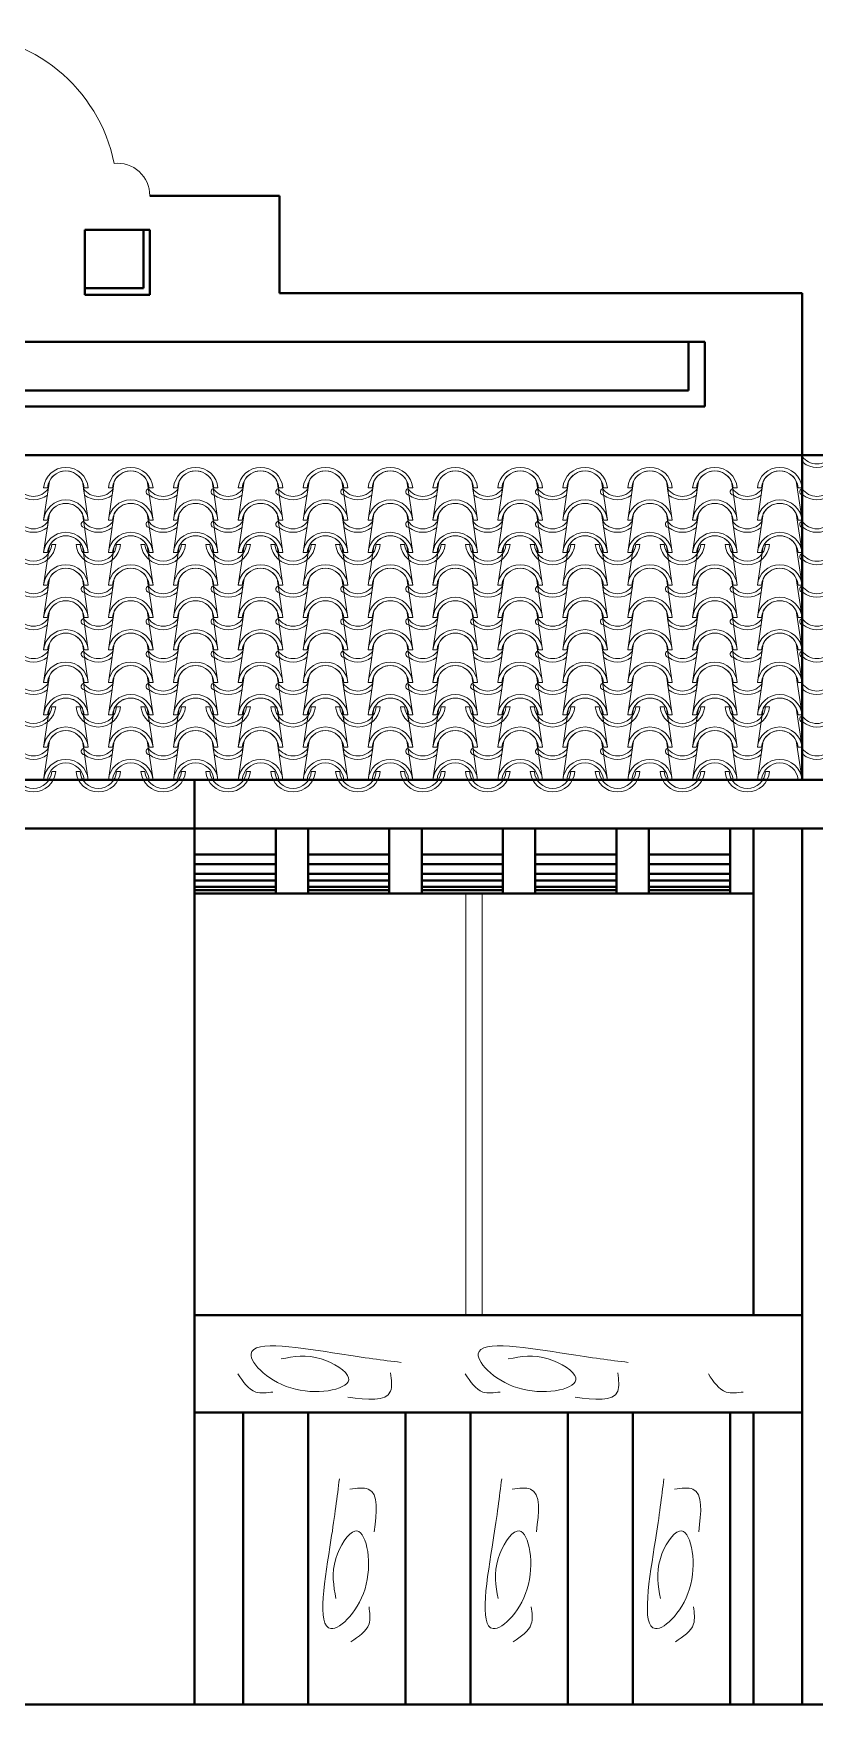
# Model space of a CAD drawing. Header units: inches. Extents: x -114 to 163, y -251 to 267.
# Drawn here: x 99.89 to 102.3, y 53.45 to 58.6 of the extents above; entities that cross this region are included whole.
import ezdxf

# ---------------------------------------------------------------- set-up
doc = ezdxf.new("R2010")
doc.units = ezdxf.units.IN
doc.header["$MEASUREMENT"] = 0
doc.layers.add('DOOR WINDOW 1 75', color=7, linetype='Continuous', lineweight=9, true_color=0x666666)
doc.layers.add('HATCH A 1 75', color=7, linetype='Continuous', lineweight=0, true_color=0xdedede)
doc.layers.add('WALL 1 75', color=250, linetype='Continuous', lineweight=40)

msp = doc.modelspace()

# ---------------------------------------------------------------- linework, layer by layer
at = {"color": 250, "linetype": 'Continuous', "lineweight": 0}
for centre, radius, start, end in [((99.6478, 58.1046), 0.5, 11.4783, 168.5217), ((100.1478, 58.1046), 0.1, 0, 95.7392)]:
    msp.add_arc(centre, radius, start, end, dxfattribs=at)
at = {"layer": 'DOOR WINDOW 1 75'}
for p, q in [((101.2218, 55.9546), (101.2218, 54.6546)), ((101.2718, 55.9546), (101.2718, 54.6546))]:
    msp.add_line(p, q, dxfattribs=at)
for points in [[(101.0218, 54.5092), (100.8321, 54.5353), (100.5596, 54.5353), (100.697, 54.4262), (100.8605, 54.4611), (100.7754, 54.5201), (100.6525, 54.5201)], [(101.7218, 54.5092), (101.5321, 54.5353), (101.2596, 54.5353), (101.3969, 54.4262), (101.5604, 54.4611), (101.4754, 54.5201), (101.3525, 54.5201)], [(100.5194, 54.4739), (100.574, 54.4179), (100.6272, 54.4179)], [(100.9897, 54.4767), (100.9897, 54.42), (100.8584, 54.4019)], [(101.2194, 54.4739), (101.274, 54.4179), (101.3272, 54.4179)], [(101.6897, 54.4767), (101.6897, 54.42), (101.5584, 54.4019)], [(101.969, 54.4739), (102.0236, 54.4179), (102.0767, 54.4179)], [(100.832, 54.1508), (100.8058, 53.9611), (100.8058, 53.6886), (100.9149, 53.826), (100.88, 53.9895), (100.821, 53.9044), (100.821, 53.7815)], [(101.332, 54.1508), (101.3058, 53.9611), (101.3058, 53.6886), (101.4149, 53.826), (101.38, 53.9895), (101.321, 53.9044), (101.321, 53.7815)], [(101.832, 54.1508), (101.8058, 53.9611), (101.8058, 53.6886), (101.9149, 53.826), (101.88, 53.9895), (101.821, 53.9044), (101.821, 53.7815)], [(100.8644, 54.1187), (100.9211, 54.1187), (100.9392, 53.9874)], [(101.3644, 54.1187), (101.4211, 54.1187), (101.4392, 53.9874)], [(101.8644, 54.1187), (101.9211, 54.1187), (101.9392, 53.9874)], [(100.8672, 53.6484), (100.9232, 53.703), (100.9232, 53.7562)], [(101.3672, 53.6484), (101.4232, 53.703), (101.4232, 53.7562)], [(101.8672, 53.6484), (101.9232, 53.703), (101.9232, 53.7562)]]:
    msp.add_spline(points, degree=3, dxfattribs=at)
at = {"layer": 'HATCH A 1 75'}
for points in [[(102.2578, 57.3014), (102.2607, 57.2821, 0.347987), (102.3464, 57.2821), (102.3493, 57.3014, -0.511446), (102.2578, 57.3014, 0.861187)], [(99.9203, 57.1046), (99.9383, 57.2248, -0.624551), (100.0398, 57.2248), (100.0578, 57.1046)], [(100.1203, 57.1046), (100.1383, 57.2248, -0.624551), (100.2398, 57.2248), (100.2578, 57.1046)], [(100.3203, 57.1046), (100.3383, 57.2248, -0.624551), (100.4398, 57.2248), (100.4578, 57.1046)], [(100.5203, 57.1046), (100.5383, 57.2248, -0.624551), (100.6398, 57.2248), (100.6578, 57.1046)], [(100.7203, 57.1046), (100.7383, 57.2248, -0.624551), (100.8398, 57.2248), (100.8578, 57.1046)], [(100.9203, 57.1046), (100.9383, 57.2248, -0.624551), (101.0398, 57.2248), (101.0578, 57.1046)], [(101.1203, 57.1046), (101.1383, 57.2248, -0.624551), (101.2398, 57.2248), (101.2578, 57.1046)], [(101.3203, 57.1046), (101.3383, 57.2248, -0.624551), (101.4398, 57.2248), (101.4578, 57.1046)], [(101.5203, 57.1046), (101.5383, 57.2248, -0.624551), (101.6398, 57.2248), (101.6578, 57.1046)], [(101.7203, 57.1046), (101.7383, 57.2248, -0.624551), (101.8398, 57.2248), (101.8578, 57.1046)], [(101.9203, 57.1046), (101.9383, 57.2248, -0.624551), (102.0398, 57.2248), (102.0578, 57.1046)], [(102.1203, 57.1046), (102.1383, 57.2248, -0.624551), (102.2398, 57.2248), (102.2578, 57.1046)], [(99.9348, 57.2014, -0.511446), (99.8433, 57.2014, 0.861187), (99.8462, 57.1821, 0.347987), (99.9319, 57.1821)], [(100.0433, 57.2014), (100.0462, 57.1821, 0.347987), (100.1319, 57.1821), (100.1348, 57.2014, -0.511446), (100.0433, 57.2014, 0.861187)], [(100.3348, 57.2014, -0.511446), (100.2433, 57.2014, 0.861187), (100.2462, 57.1821, 0.347987), (100.3319, 57.1821)], [(100.5348, 57.2014, -0.511446), (100.4433, 57.2014, 0.861187), (100.4462, 57.1821, 0.347987), (100.5319, 57.1821)], [(100.7348, 57.2014, -0.511446), (100.6433, 57.2014, 0.861187), (100.6462, 57.1821, 0.347987), (100.7319, 57.1821)], [(100.9348, 57.2014, -0.511446), (100.8433, 57.2014, 0.861187), (100.8462, 57.1821, 0.347987), (100.9319, 57.1821)], [(101.1348, 57.2014, -0.511446), (101.0433, 57.2014, 0.861187), (101.0462, 57.1821, 0.347987), (101.1319, 57.1821)], [(101.2433, 57.2014), (101.2462, 57.1821, 0.347987), (101.3319, 57.1821), (101.3348, 57.2014, -0.511446), (101.2433, 57.2014, 0.861187)], [(101.5348, 57.2014, -0.511446), (101.4433, 57.2014, 0.861187), (101.4462, 57.1821, 0.347987), (101.5319, 57.1821)], [(101.7348, 57.2014, -0.511446), (101.6433, 57.2014, 0.861187), (101.6462, 57.1821, 0.347987), (101.7319, 57.1821)], [(101.8433, 57.2014), (101.8462, 57.1821, 0.347987), (101.9319, 57.1821), (101.9348, 57.2014, -0.511446), (101.8433, 57.2014, 0.861187)], [(102.1348, 57.2014, -0.511446), (102.0433, 57.2014, 0.861187), (102.0462, 57.1821, 0.347987), (102.1319, 57.1821)], [(102.3493, 57.2014, -0.511446), (102.2578, 57.2014, 0.861187), (102.2607, 57.1821, 0.347987), (102.3464, 57.1821)], [(99.9203, 57.0046), (99.9383, 57.1248, -0.624551), (100.0398, 57.1248), (100.0578, 57.0046)], [(100.1203, 57.0046), (100.1383, 57.1248, -0.624551), (100.2398, 57.1248), (100.2578, 57.0046)], [(100.3203, 57.0046), (100.3383, 57.1248, -0.624551), (100.4398, 57.1248), (100.4578, 57.0046)], [(100.5203, 57.0046), (100.5383, 57.1248, -0.624551), (100.6398, 57.1248), (100.6578, 57.0046)], [(100.7203, 57.0046), (100.7383, 57.1248, -0.624551), (100.8398, 57.1248), (100.8578, 57.0046)], [(100.9203, 57.0046), (100.9383, 57.1248, -0.624551), (101.0398, 57.1248), (101.0578, 57.0046)], [(101.1203, 57.0046), (101.1383, 57.1248, -0.624551), (101.2398, 57.1248), (101.2578, 57.0046)], [(101.3203, 57.0046), (101.3383, 57.1248, -0.624551), (101.4398, 57.1248), (101.4578, 57.0046)], [(101.5203, 57.0046), (101.5383, 57.1248, -0.624551), (101.6398, 57.1248), (101.6578, 57.0046)], [(101.7203, 57.0046), (101.7383, 57.1248, -0.624551), (101.8398, 57.1248), (101.8578, 57.0046)], [(101.9203, 57.0046), (101.9383, 57.1248, -0.624551), (102.0398, 57.1248), (102.0578, 57.0046)], [(102.1203, 57.0046), (102.1383, 57.1248, -0.624551), (102.2398, 57.1248), (102.2578, 57.0046)], [(99.8433, 57.1014), (99.8462, 57.0821, 0.347987), (99.9319, 57.0821), (99.9348, 57.1014, -0.511446), (99.8433, 57.1014, 0.861187)], [(100.1348, 57.1014, -0.511446), (100.0433, 57.1014, 0.861187), (100.0462, 57.0821, 0.347987), (100.1319, 57.0821)], [(100.3348, 57.1014, -0.511446), (100.2433, 57.1014, 0.861187), (100.2462, 57.0821, 0.347987), (100.3319, 57.0821)], [(100.5348, 57.1014, -0.511446), (100.4433, 57.1014, 0.861187), (100.4462, 57.0821, 0.347987), (100.5319, 57.0821)], [(100.7348, 57.1014, -0.511446), (100.6433, 57.1014, 0.861187), (100.6462, 57.0821, 0.347987), (100.7319, 57.0821)], [(100.8433, 57.1014), (100.8462, 57.0821, 0.347987), (100.9319, 57.0821), (100.9348, 57.1014, -0.511446), (100.8433, 57.1014, 0.861187)], [(101.1348, 57.1014, -0.511446), (101.0433, 57.1014, 0.861187), (101.0462, 57.0821, 0.347987), (101.1319, 57.0821)], [(101.2433, 57.1014), (101.2462, 57.0821, 0.347987), (101.3319, 57.0821), (101.3348, 57.1014, -0.511446), (101.2433, 57.1014, 0.861187)], [(101.5348, 57.1014, -0.511446), (101.4433, 57.1014, 0.861187), (101.4462, 57.0821, 0.347987), (101.5319, 57.0821)], [(101.6433, 57.1014), (101.6462, 57.0821, 0.347987), (101.7319, 57.0821), (101.7348, 57.1014, -0.511446), (101.6433, 57.1014, 0.861187)], [(101.9348, 57.1014, -0.511446), (101.8433, 57.1014, 0.861187), (101.8462, 57.0821, 0.347987), (101.9319, 57.0821)], [(102.0433, 57.1014), (102.0462, 57.0821, 0.347987), (102.1319, 57.0821), (102.1348, 57.1014, -0.511446), (102.0433, 57.1014, 0.861187)], [(102.3493, 57.1014, -0.511446), (102.2578, 57.1014, 0.861187), (102.2607, 57.0821, 0.347987), (102.3464, 57.0821)], [(99.9203, 56.9046), (99.9383, 57.0248, -0.624551), (100.0398, 57.0248), (100.0578, 56.9046)], [(100.1203, 56.9046), (100.1383, 57.0248, -0.624551), (100.2398, 57.0248), (100.2578, 56.9046)], [(100.3203, 56.9046), (100.3383, 57.0248, -0.624551), (100.4398, 57.0248), (100.4578, 56.9046)], [(100.5203, 56.9046), (100.5383, 57.0248, -0.624551), (100.6398, 57.0248), (100.6578, 56.9046)], [(100.7203, 56.9046), (100.7383, 57.0248, -0.624551), (100.8398, 57.0248), (100.8578, 56.9046)], [(100.9203, 56.9046), (100.9383, 57.0248, -0.624551), (101.0398, 57.0248), (101.0578, 56.9046)], [(101.1203, 56.9046), (101.1383, 57.0248, -0.624551), (101.2398, 57.0248), (101.2578, 56.9046)], [(101.3203, 56.9046), (101.3383, 57.0248, -0.624551), (101.4398, 57.0248), (101.4578, 56.9046)], [(101.5203, 56.9046), (101.5383, 57.0248, -0.624551), (101.6398, 57.0248), (101.6578, 56.9046)], [(101.7203, 56.9046), (101.7383, 57.0248, -0.624551), (101.8398, 57.0248), (101.8578, 56.9046)], [(101.9203, 56.9046), (101.9383, 57.0248, -0.624551), (102.0398, 57.0248), (102.0578, 56.9046)], [(102.1203, 56.9046), (102.1383, 57.0248, -0.624551), (102.2398, 57.0248), (102.2578, 56.9046)], [(100.0433, 57.0014), (100.0462, 56.9821, 0.347987)], [(100.2433, 57.0014), (100.2462, 56.9821, 0.347987)], [(100.4433, 57.0014), (100.4462, 56.9821, 0.347987)], [(100.6433, 57.0014), (100.6462, 56.9821, 0.347987)], [(100.8433, 57.0014), (100.8462, 56.9821, 0.347987)], [(101.0433, 57.0014), (101.0462, 56.9821, 0.347987)], [(101.2433, 57.0014), (101.2462, 56.9821, 0.347987)], [(101.4433, 57.0014), (101.4462, 56.9821, 0.347987)], [(101.6433, 57.0014), (101.6462, 56.9821, 0.347987)], [(101.8433, 57.0014), (101.8462, 56.9821, 0.347987)], [(101.9319, 56.9821), (101.9348, 57.0014, -0.511446)], [(102.0433, 57.0014), (102.0462, 56.9821, 0.347987)], [(102.3493, 57.0014, -0.511446), (102.2578, 57.0014, 0.861187), (102.2607, 56.9821, 0.347987), (102.3464, 56.9821)], [(99.9203, 56.8046), (99.9383, 56.9248, -0.624551), (100.0398, 56.9248), (100.0578, 56.8046)], [(100.1203, 56.8046), (100.1383, 56.9248, -0.624551), (100.2398, 56.9248), (100.2578, 56.8046)], [(100.3203, 56.8046), (100.3383, 56.9248, -0.624551), (100.4398, 56.9248), (100.4578, 56.8046)], [(100.5203, 56.8046), (100.5383, 56.9248, -0.624551), (100.6398, 56.9248), (100.6578, 56.8046)], [(100.7203, 56.8046), (100.7383, 56.9248, -0.624551), (100.8398, 56.9248), (100.8578, 56.8046)], [(100.9203, 56.8046), (100.9383, 56.9248, -0.624551), (101.0398, 56.9248), (101.0578, 56.8046)], [(101.1203, 56.8046), (101.1383, 56.9248, -0.624551), (101.2398, 56.9248), (101.2578, 56.8046)], [(101.3203, 56.8046), (101.3383, 56.9248, -0.624551), (101.4398, 56.9248), (101.4578, 56.8046)], [(101.5203, 56.8046), (101.5383, 56.9248, -0.624551), (101.6398, 56.9248), (101.6578, 56.8046)], [(101.7203, 56.8046), (101.7383, 56.9248, -0.624551), (101.8398, 56.9248), (101.8578, 56.8046)], [(101.9203, 56.8046), (101.9383, 56.9248, -0.624551), (102.0398, 56.9248), (102.0578, 56.8046)], [(102.1203, 56.8046), (102.1383, 56.9248, -0.624551), (102.2398, 56.9248), (102.2578, 56.8046)], [(99.8433, 56.9014), (99.8462, 56.8821, 0.347987), (99.9319, 56.8821), (99.9348, 56.9014, -0.511446), (99.8433, 56.9014, 0.861187)], [(99.9203, 56.7046), (99.9383, 56.8248, -0.624551), (100.0398, 56.8248), (100.0578, 56.7046)], [(100.1348, 56.9014, -0.511446), (100.0433, 56.9014, 0.861187), (100.0462, 56.8821, 0.347987), (100.1319, 56.8821)], [(100.1203, 56.7046), (100.1383, 56.8248, -0.624551), (100.2398, 56.8248), (100.2578, 56.7046)], [(100.3348, 56.9014, -0.511446), (100.2433, 56.9014, 0.861187), (100.2462, 56.8821, 0.347987), (100.3319, 56.8821)], [(100.3203, 56.7046), (100.3383, 56.8248, -0.624551), (100.4398, 56.8248), (100.4578, 56.7046)], [(100.5348, 56.9014, -0.511446), (100.4433, 56.9014, 0.861187), (100.4462, 56.8821, 0.347987), (100.5319, 56.8821)], [(100.5203, 56.7046), (100.5383, 56.8248, -0.624551), (100.6398, 56.8248), (100.6578, 56.7046)], [(100.7348, 56.9014, -0.511446), (100.6433, 56.9014, 0.861187), (100.6462, 56.8821, 0.347987), (100.7319, 56.8821)], [(100.7203, 56.7046), (100.7383, 56.8248, -0.624551), (100.8398, 56.8248), (100.8578, 56.7046)], [(100.9348, 56.9014, -0.511446), (100.8433, 56.9014, 0.861187), (100.8462, 56.8821, 0.347987), (100.9319, 56.8821)], [(100.9203, 56.7046), (100.9383, 56.8248, -0.624551), (101.0398, 56.8248), (101.0578, 56.7046)], [(101.1348, 56.9014, -0.511446), (101.0433, 56.9014, 0.861187), (101.0462, 56.8821, 0.347987), (101.1319, 56.8821)], [(101.1203, 56.7046), (101.1383, 56.8248, -0.624551), (101.2398, 56.8248), (101.2578, 56.7046)], [(101.2433, 56.9014), (101.2462, 56.8821, 0.347987), (101.3319, 56.8821), (101.3348, 56.9014, -0.511446), (101.2433, 56.9014, 0.861187)], [(101.3203, 56.7046), (101.3383, 56.8248, -0.624551), (101.4398, 56.8248), (101.4578, 56.7046)], [(101.5348, 56.9014, -0.511446), (101.4433, 56.9014, 0.861187), (101.4462, 56.8821, 0.347987), (101.5319, 56.8821)], [(101.5203, 56.7046), (101.5383, 56.8248, -0.624551), (101.6398, 56.8248), (101.6578, 56.7046)], [(101.6433, 56.9014), (101.6462, 56.8821, 0.347987), (101.7319, 56.8821), (101.7348, 56.9014, -0.511446), (101.6433, 56.9014, 0.861187)], [(101.7203, 56.7046), (101.7383, 56.8248, -0.624551), (101.8398, 56.8248), (101.8578, 56.7046)], [(101.9348, 56.9014, -0.511446), (101.8433, 56.9014, 0.861187), (101.8462, 56.8821, 0.347987), (101.9319, 56.8821)], [(101.9203, 56.7046), (101.9383, 56.8248, -0.624551), (102.0398, 56.8248), (102.0578, 56.7046)], [(102.1348, 56.9014, -0.511446), (102.0433, 56.9014, 0.861187), (102.0462, 56.8821, 0.347987), (102.1319, 56.8821)], [(102.1203, 56.7046), (102.1383, 56.8248, -0.624551), (102.2398, 56.8248), (102.2578, 56.7046)], [(102.3493, 56.9014, -0.511446), (102.2578, 56.9014, 0.861187), (102.2607, 56.8821, 0.347987), (102.3464, 56.8821)], [(99.9348, 56.8014, -0.511446), (99.8433, 56.8014, 0.861187), (99.8462, 56.7821, 0.347987), (99.9319, 56.7821)], [(99.9203, 56.6046), (99.9383, 56.7248, -0.624551), (100.0398, 56.7248), (100.0578, 56.6046)], [(100.1348, 56.8014, -0.511446), (100.0433, 56.8014, 0.861187), (100.0462, 56.7821, 0.347987), (100.1319, 56.7821)], [(100.1203, 56.6046), (100.1383, 56.7248, -0.624551), (100.2398, 56.7248), (100.2578, 56.6046)], [(100.3348, 56.8014, -0.511446), (100.2433, 56.8014, 0.861187), (100.2462, 56.7821, 0.347987), (100.3319, 56.7821)], [(100.3203, 56.6046), (100.3383, 56.7248, -0.624551), (100.4398, 56.7248), (100.4578, 56.6046)], [(100.5348, 56.8014, -0.511446), (100.4433, 56.8014, 0.861187), (100.4462, 56.7821, 0.347987), (100.5319, 56.7821)], [(100.5203, 56.6046), (100.5383, 56.7248, -0.624551), (100.6398, 56.7248), (100.6578, 56.6046)], [(100.7348, 56.8014, -0.511446), (100.6433, 56.8014, 0.861187), (100.6462, 56.7821, 0.347987), (100.7319, 56.7821)], [(100.7203, 56.6046), (100.7383, 56.7248, -0.624551), (100.8398, 56.7248), (100.8578, 56.6046)], [(100.9348, 56.8014, -0.511446), (100.8433, 56.8014, 0.861187), (100.8462, 56.7821, 0.347987), (100.9319, 56.7821)], [(100.9203, 56.6046), (100.9383, 56.7248, -0.624551), (101.0398, 56.7248), (101.0578, 56.6046)], [(101.1348, 56.8014, -0.511446), (101.0433, 56.8014, 0.861187), (101.0462, 56.7821, 0.347987), (101.1319, 56.7821)], [(101.1203, 56.6046), (101.1383, 56.7248, -0.624551), (101.2398, 56.7248), (101.2578, 56.6046)], [(101.3348, 56.8014, -0.511446), (101.2433, 56.8014, 0.861187), (101.2462, 56.7821, 0.347987), (101.3319, 56.7821)], [(101.3203, 56.6046), (101.3383, 56.7248, -0.624551), (101.4398, 56.7248), (101.4578, 56.6046)], [(101.5348, 56.8014, -0.511446), (101.4433, 56.8014, 0.861187), (101.4462, 56.7821, 0.347987), (101.5319, 56.7821)], [(101.5203, 56.6046), (101.5383, 56.7248, -0.624551), (101.6398, 56.7248), (101.6578, 56.6046)], [(101.7348, 56.8014, -0.511446), (101.6433, 56.8014, 0.861187), (101.6462, 56.7821, 0.347987), (101.7319, 56.7821)], [(101.7203, 56.6046), (101.7383, 56.7248, -0.624551), (101.8398, 56.7248), (101.8578, 56.6046)], [(101.8433, 56.8014), (101.8462, 56.7821, 0.347987), (101.9319, 56.7821), (101.9348, 56.8014, -0.511446), (101.8433, 56.8014, 0.861187)], [(101.9203, 56.6046), (101.9383, 56.7248, -0.624551), (102.0398, 56.7248), (102.0578, 56.6046)], [(102.1348, 56.8014, -0.511446), (102.0433, 56.8014, 0.861187), (102.0462, 56.7821, 0.347987), (102.1319, 56.7821)], [(102.1203, 56.6046), (102.1383, 56.7248, -0.624551), (102.2398, 56.7248), (102.2578, 56.6046)], [(102.3493, 56.8014, -0.511446), (102.2578, 56.8014, 0.861187), (102.2607, 56.7821, 0.347987), (102.3464, 56.7821)], [(99.8433, 56.7014), (99.8462, 56.6821, 0.347987), (99.9319, 56.6821), (99.9348, 56.7014, -0.511446), (99.8433, 56.7014, 0.861187)], [(99.9203, 56.5046), (99.9383, 56.6248, -0.624551), (100.0398, 56.6248), (100.0578, 56.5046)], [(100.1348, 56.7014, -0.511446), (100.0433, 56.7014, 0.861187), (100.0462, 56.6821, 0.347987), (100.1319, 56.6821)], [(100.1203, 56.5046), (100.1383, 56.6248, -0.624551), (100.2398, 56.6248), (100.2578, 56.5046)], [(100.3348, 56.7014, -0.511446), (100.2433, 56.7014, 0.861187), (100.2462, 56.6821, 0.347987), (100.3319, 56.6821)], [(100.3203, 56.5046), (100.3383, 56.6248, -0.624551), (100.4398, 56.6248), (100.4578, 56.5046)], [(100.5348, 56.7014, -0.511446), (100.4433, 56.7014, 0.861187), (100.4462, 56.6821, 0.347987), (100.5319, 56.6821)], [(100.5203, 56.5046), (100.5383, 56.6248, -0.624551), (100.6398, 56.6248), (100.6578, 56.5046)], [(100.7348, 56.7014, -0.511446), (100.6433, 56.7014, 0.861187), (100.6462, 56.6821, 0.347987), (100.7319, 56.6821)], [(100.7203, 56.5046), (100.7383, 56.6248, -0.624551), (100.8398, 56.6248), (100.8578, 56.5046)], [(100.9348, 56.7014, -0.511446), (100.8433, 56.7014, 0.861187), (100.8462, 56.6821, 0.347987), (100.9319, 56.6821)], [(100.9203, 56.5046), (100.9383, 56.6248, -0.624551), (101.0398, 56.6248), (101.0578, 56.5046)], [(101.1348, 56.7014, -0.511446), (101.0433, 56.7014, 0.861187), (101.0462, 56.6821, 0.347987), (101.1319, 56.6821)], [(101.1203, 56.5046), (101.1383, 56.6248, -0.624551), (101.2398, 56.6248), (101.2578, 56.5046)], [(101.2433, 56.7014), (101.2462, 56.6821, 0.347987), (101.3319, 56.6821), (101.3348, 56.7014, -0.511446), (101.2433, 56.7014, 0.861187)], [(101.3203, 56.5046), (101.3383, 56.6248, -0.624551), (101.4398, 56.6248), (101.4578, 56.5046)], [(101.5348, 56.7014, -0.511446), (101.4433, 56.7014, 0.861187), (101.4462, 56.6821, 0.347987), (101.5319, 56.6821)], [(101.5203, 56.5046), (101.5383, 56.6248, -0.624551), (101.6398, 56.6248), (101.6578, 56.5046)], [(101.6433, 56.7014), (101.6462, 56.6821, 0.347987), (101.7319, 56.6821), (101.7348, 56.7014, -0.511446), (101.6433, 56.7014, 0.861187)], [(101.7203, 56.5046), (101.7383, 56.6248, -0.624551), (101.8398, 56.6248), (101.8578, 56.5046)], [(101.9348, 56.7014, -0.511446), (101.8433, 56.7014, 0.861187), (101.8462, 56.6821, 0.347987), (101.9319, 56.6821)], [(101.9203, 56.5046), (101.9383, 56.6248, -0.624551), (102.0398, 56.6248), (102.0578, 56.5046)], [(102.1348, 56.7014, -0.511446), (102.0433, 56.7014, 0.861187), (102.0462, 56.6821, 0.347987), (102.1319, 56.6821)], [(102.1203, 56.5046), (102.1383, 56.6248, -0.624551), (102.2398, 56.6248), (102.2578, 56.5046)], [(102.3493, 56.7014, -0.511446), (102.2578, 56.7014, 0.861187), (102.2607, 56.6821, 0.347987), (102.3464, 56.6821)], [(99.9348, 56.6014, -0.511446), (99.8433, 56.6014, 0.861187), (99.8462, 56.5821, 0.347987), (99.9319, 56.5821)], [(100.1348, 56.6014, -0.511446), (100.0433, 56.6014, 0.861187), (100.0462, 56.5821, 0.347987), (100.1319, 56.5821)], [(100.3348, 56.6014, -0.511446), (100.2433, 56.6014, 0.861187), (100.2462, 56.5821, 0.347987), (100.3319, 56.5821)], [(100.5348, 56.6014, -0.511446), (100.4433, 56.6014, 0.861187), (100.4462, 56.5821, 0.347987), (100.5319, 56.5821)], [(100.7348, 56.6014, -0.511446), (100.6433, 56.6014, 0.861187), (100.6462, 56.5821, 0.347987), (100.7319, 56.5821)], [(100.8433, 56.6014), (100.8462, 56.5821, 0.347987), (100.9319, 56.5821), (100.9348, 56.6014, -0.511446), (100.8433, 56.6014, 0.861187)], [(101.1348, 56.6014, -0.511446), (101.0433, 56.6014, 0.861187), (101.0462, 56.5821, 0.347987), (101.1319, 56.5821)], [(101.3348, 56.6014, -0.511446), (101.2433, 56.6014, 0.861187), (101.2462, 56.5821, 0.347987), (101.3319, 56.5821)], [(101.5348, 56.6014, -0.511446), (101.4433, 56.6014, 0.861187), (101.4462, 56.5821, 0.347987), (101.5319, 56.5821)], [(101.7348, 56.6014, -0.511446), (101.6433, 56.6014, 0.861187), (101.6462, 56.5821, 0.347987), (101.7319, 56.5821)], [(101.8433, 56.6014), (101.8462, 56.5821, 0.347987), (101.9319, 56.5821), (101.9348, 56.6014, -0.511446), (101.8433, 56.6014, 0.861187)], [(102.0433, 56.6014), (102.0462, 56.5821, 0.347987), (102.1319, 56.5821), (102.1348, 56.6014, -0.511446), (102.0433, 56.6014, 0.861187)], [(102.2578, 56.6014), (102.2607, 56.5821, 0.347987), (102.3464, 56.5821), (102.3493, 56.6014, -0.511446), (102.2578, 56.6014, 0.861187)], [(99.9203, 56.4046), (99.9383, 56.5248, -0.624551), (100.0398, 56.5248), (100.0578, 56.4046)], [(100.1203, 56.4046), (100.1383, 56.5248, -0.624551), (100.2398, 56.5248), (100.2578, 56.4046)], [(100.3203, 56.4046), (100.3383, 56.5248, -0.624551), (100.4398, 56.5248), (100.4578, 56.4046)], [(100.5203, 56.4046), (100.5383, 56.5248, -0.624551), (100.6398, 56.5248), (100.6578, 56.4046)], [(100.7203, 56.4046), (100.7383, 56.5248, -0.624551), (100.8398, 56.5248), (100.8578, 56.4046)], [(100.9203, 56.4046), (100.9383, 56.5248, -0.624551), (101.0398, 56.5248), (101.0578, 56.4046)], [(101.1203, 56.4046), (101.1383, 56.5248, -0.624551), (101.2398, 56.5248), (101.2578, 56.4046)], [(101.3203, 56.4046), (101.3383, 56.5248, -0.624551), (101.4398, 56.5248), (101.4578, 56.4046)], [(101.5203, 56.4046), (101.5383, 56.5248, -0.624551), (101.6398, 56.5248), (101.6578, 56.4046)], [(101.7203, 56.4046), (101.7383, 56.5248, -0.624551), (101.8398, 56.5248), (101.8578, 56.4046)], [(101.9203, 56.4046), (101.9383, 56.5248, -0.624551), (102.0398, 56.5248), (102.0578, 56.4046)], [(102.1203, 56.4046), (102.1383, 56.5248, -0.624551), (102.2398, 56.5248), (102.2578, 56.4046)], [(100.0433, 56.5014), (100.0462, 56.4821, 0.347987)], [(100.1319, 56.4821), (100.1348, 56.5014, -0.511446)], [(100.2433, 56.5014), (100.2462, 56.4821, 0.347987)], [(100.4433, 56.5014), (100.4462, 56.4821, 0.347987)], [(100.6433, 56.5014), (100.6462, 56.4821, 0.347987)], [(100.8433, 56.5014), (100.8462, 56.4821, 0.347987)], [(101.0433, 56.5014), (101.0462, 56.4821, 0.347987)], [(101.2433, 56.5014), (101.2462, 56.4821, 0.347987)], [(101.4433, 56.5014), (101.4462, 56.4821, 0.347987)], [(101.6433, 56.5014), (101.6462, 56.4821, 0.347987)], [(101.8433, 56.5014), (101.8462, 56.4821, 0.347987)], [(101.9319, 56.4821), (101.9348, 56.5014, -0.511446)], [(102.0433, 56.5014), (102.0462, 56.4821, 0.347987)], [(102.3493, 56.5014, -0.511446), (102.2578, 56.5014, 0.861187), (102.2607, 56.4821, 0.347987), (102.3464, 56.4821)], [(99.9203, 56.3046), (99.9383, 56.4248, -0.624551), (100.0398, 56.4248), (100.0578, 56.3046)], [(100.1203, 56.3046), (100.1383, 56.4248, -0.624551), (100.2398, 56.4248), (100.2578, 56.3046)], [(100.3203, 56.3046), (100.3383, 56.4248, -0.624551), (100.4398, 56.4248), (100.4578, 56.3046)], [(100.5203, 56.3046), (100.5383, 56.4248, -0.624551), (100.6398, 56.4248), (100.6578, 56.3046)], [(100.7203, 56.3046), (100.7383, 56.4248, -0.624551), (100.8398, 56.4248), (100.8578, 56.3046)], [(100.9203, 56.3046), (100.9383, 56.4248, -0.624551), (101.0398, 56.4248), (101.0578, 56.3046)], [(101.1203, 56.3046), (101.1383, 56.4248, -0.624551), (101.2398, 56.4248), (101.2578, 56.3046)], [(101.3203, 56.3046), (101.3383, 56.4248, -0.624551), (101.4398, 56.4248), (101.4578, 56.3046)], [(101.5203, 56.3046), (101.5383, 56.4248, -0.624551), (101.6398, 56.4248), (101.6578, 56.3046)], [(101.7203, 56.3046), (101.7383, 56.4248, -0.624551), (101.8398, 56.4248), (101.8578, 56.3046)], [(101.9203, 56.3046), (101.9383, 56.4248, -0.624551), (102.0398, 56.4248), (102.0578, 56.3046)], [(102.1203, 56.3046), (102.1383, 56.4248, -0.624551), (102.2398, 56.4248), (102.2578, 56.3046)], [(99.9348, 56.4014, -0.511446), (99.8433, 56.4014, 0.861187), (99.8462, 56.3821, 0.347987), (99.9319, 56.3821)], [(100.1348, 56.4014, -0.511446), (100.0433, 56.4014, 0.861187), (100.0462, 56.3821, 0.347987), (100.1319, 56.3821)], [(100.3348, 56.4014, -0.511446), (100.2433, 56.4014, 0.861187), (100.2462, 56.3821, 0.347987), (100.3319, 56.3821)], [(100.4433, 56.4014), (100.4462, 56.3821, 0.347987), (100.5319, 56.3821), (100.5348, 56.4014, -0.511446), (100.4433, 56.4014, 0.861187)], [(100.6433, 56.4014), (100.6462, 56.3821, 0.347987), (100.7319, 56.3821), (100.7348, 56.4014, -0.511446), (100.6433, 56.4014, 0.861187)], [(100.8433, 56.4014), (100.8462, 56.3821, 0.347987), (100.9319, 56.3821), (100.9348, 56.4014, -0.511446), (100.8433, 56.4014, 0.861187)], [(101.1348, 56.4014, -0.511446), (101.0433, 56.4014, 0.861187), (101.0462, 56.3821, 0.347987), (101.1319, 56.3821)], [(101.3348, 56.4014, -0.511446), (101.2433, 56.4014, 0.861187), (101.2462, 56.3821, 0.347987), (101.3319, 56.3821)], [(101.5348, 56.4014, -0.511446), (101.4433, 56.4014, 0.861187), (101.4462, 56.3821, 0.347987), (101.5319, 56.3821)], [(101.7348, 56.4014, -0.511446), (101.6433, 56.4014, 0.861187), (101.6462, 56.3821, 0.347987), (101.7319, 56.3821)], [(101.9348, 56.4014, -0.511446), (101.8433, 56.4014, 0.861187), (101.8462, 56.3821, 0.347987), (101.9319, 56.3821)], [(102.0433, 56.4014), (102.0462, 56.3821, 0.347987), (102.1319, 56.3821), (102.1348, 56.4014, -0.511446), (102.0433, 56.4014, 0.861187)], [(102.2578, 56.4014), (102.2607, 56.3821, 0.347987), (102.3464, 56.3821), (102.3493, 56.4014, -0.511446), (102.2578, 56.4014, 0.861187)]]:
    msp.add_lwpolyline(points, format="xyb", dxfattribs=at)
for points in [[(100.0578, 57.2046, 0.911706), (99.9203, 57.2046), (99.9328, 57.2046, -0.921959), (100.0453, 57.2046)], [(100.2578, 57.2046, 0.911706), (100.1203, 57.2046), (100.1328, 57.2046, -0.921959), (100.2453, 57.2046)], [(100.4578, 57.2046, 0.911706), (100.3203, 57.2046), (100.3328, 57.2046, -0.921959), (100.4453, 57.2046)], [(100.6578, 57.2046, 0.911706), (100.5203, 57.2046), (100.5328, 57.2046, -0.921959), (100.6453, 57.2046)], [(100.8578, 57.2046, 0.911706), (100.7203, 57.2046), (100.7328, 57.2046, -0.921959), (100.8453, 57.2046)], [(101.0578, 57.2046, 0.911706), (100.9203, 57.2046), (100.9328, 57.2046, -0.921959), (101.0453, 57.2046)], [(101.2578, 57.2046, 0.911706), (101.1203, 57.2046), (101.1328, 57.2046, -0.921959), (101.2453, 57.2046)], [(101.4578, 57.2046, 0.911706), (101.3203, 57.2046), (101.3328, 57.2046, -0.921959), (101.4453, 57.2046)], [(101.6578, 57.2046, 0.911706), (101.5203, 57.2046), (101.5328, 57.2046, -0.921959), (101.6453, 57.2046)], [(101.8578, 57.2046, 0.911706), (101.7203, 57.2046), (101.7328, 57.2046, -0.921959), (101.8453, 57.2046)], [(102.0578, 57.2046, 0.911706), (101.9203, 57.2046), (101.9328, 57.2046, -0.921959), (102.0453, 57.2046)], [(102.2578, 57.2046, 0.911706), (102.1203, 57.2046), (102.1328, 57.2046, -0.921959), (102.2453, 57.2046)], [(100.0578, 57.1046, 0.911706), (99.9203, 57.1046), (99.9328, 57.1046, -0.921959), (100.0453, 57.1046)], [(100.2578, 57.1046, 0.911706), (100.1203, 57.1046), (100.1328, 57.1046, -0.921959), (100.2453, 57.1046)], [(100.4578, 57.1046, 0.911706), (100.3203, 57.1046), (100.3328, 57.1046, -0.921959), (100.4453, 57.1046)], [(100.6578, 57.1046, 0.911706), (100.5203, 57.1046), (100.5328, 57.1046, -0.921959), (100.6453, 57.1046)], [(100.8578, 57.1046, 0.911706), (100.7203, 57.1046), (100.7328, 57.1046, -0.921959), (100.8453, 57.1046)], [(101.0578, 57.1046, 0.911706), (100.9203, 57.1046), (100.9328, 57.1046, -0.921959), (101.0453, 57.1046)], [(101.2578, 57.1046, 0.911706), (101.1203, 57.1046), (101.1328, 57.1046, -0.921959), (101.2453, 57.1046)], [(101.4578, 57.1046, 0.911706), (101.3203, 57.1046), (101.3328, 57.1046, -0.921959), (101.4453, 57.1046)], [(101.6578, 57.1046, 0.911706), (101.5203, 57.1046), (101.5328, 57.1046, -0.921959), (101.6453, 57.1046)], [(101.8578, 57.1046, 0.911706), (101.7203, 57.1046), (101.7328, 57.1046, -0.921959), (101.8453, 57.1046)], [(102.0578, 57.1046, 0.911706), (101.9203, 57.1046), (101.9328, 57.1046, -0.921959), (102.0453, 57.1046)], [(102.2578, 57.1046, 0.911706), (102.1203, 57.1046), (102.1328, 57.1046, -0.921959), (102.2453, 57.1046)], [(100.0578, 57.0046, 0.911706), (99.9203, 57.0046), (99.9328, 57.0046, -0.921959), (100.0453, 57.0046)], [(100.2578, 57.0046, 0.911706), (100.1203, 57.0046), (100.1328, 57.0046, -0.921959), (100.2453, 57.0046)], [(100.4578, 57.0046, 0.911706), (100.3203, 57.0046), (100.3328, 57.0046, -0.921959), (100.4453, 57.0046)], [(100.6578, 57.0046, 0.911706), (100.5203, 57.0046), (100.5328, 57.0046, -0.921959), (100.6453, 57.0046)], [(100.8578, 57.0046, 0.911706), (100.7203, 57.0046), (100.7328, 57.0046, -0.921959), (100.8453, 57.0046)], [(101.0578, 57.0046, 0.911706), (100.9203, 57.0046), (100.9328, 57.0046, -0.921959), (101.0453, 57.0046)], [(101.2578, 57.0046, 0.911706), (101.1203, 57.0046), (101.1328, 57.0046, -0.921959), (101.2453, 57.0046)], [(101.4578, 57.0046, 0.911706), (101.3203, 57.0046), (101.3328, 57.0046, -0.921959), (101.4453, 57.0046)], [(101.6578, 57.0046, 0.911706), (101.5203, 57.0046), (101.5328, 57.0046, -0.921959), (101.6453, 57.0046)], [(101.8578, 57.0046, 0.911706), (101.7203, 57.0046), (101.7328, 57.0046, -0.921959), (101.8453, 57.0046)], [(102.0578, 57.0046, 0.911706), (101.9203, 57.0046), (101.9328, 57.0046, -0.921959), (102.0453, 57.0046)], [(102.2578, 57.0046, 0.911706), (102.1203, 57.0046), (102.1328, 57.0046, -0.921959), (102.2453, 57.0046)], [(99.8203, 57.0298, 0.911706), (99.9578, 57.0298), (99.9453, 57.0298, -0.921959), (99.8328, 57.0298)], [(100.0203, 57.0298, 0.911706), (100.1578, 57.0298), (100.1453, 57.0298, -0.921959), (100.0328, 57.0298)], [(100.2203, 57.0298, 0.911706), (100.3578, 57.0298), (100.3453, 57.0298, -0.921959), (100.2328, 57.0298)], [(100.4203, 57.0298, 0.911706), (100.5578, 57.0298), (100.5453, 57.0298, -0.921959), (100.4328, 57.0298)], [(100.6203, 57.0298, 0.911706), (100.7578, 57.0298), (100.7453, 57.0298, -0.921959), (100.6328, 57.0298)], [(100.8203, 57.0298, 0.911706), (100.9578, 57.0298), (100.9453, 57.0298, -0.921959), (100.8328, 57.0298)], [(101.0203, 57.0298, 0.911706), (101.1578, 57.0298), (101.1453, 57.0298, -0.921959), (101.0328, 57.0298)], [(101.2203, 57.0298, 0.911706), (101.3578, 57.0298), (101.3453, 57.0298, -0.921959), (101.2328, 57.0298)], [(101.4203, 57.0298, 0.911706), (101.5578, 57.0298), (101.5453, 57.0298, -0.921959), (101.4328, 57.0298)], [(101.6203, 57.0298, 0.911706), (101.7578, 57.0298), (101.7453, 57.0298, -0.921959), (101.6328, 57.0298)], [(101.8203, 57.0298, 0.911706), (101.9578, 57.0298), (101.9453, 57.0298, -0.921959), (101.8328, 57.0298)], [(102.0203, 57.0298, 0.911706), (102.1578, 57.0298), (102.1453, 57.0298, -0.921959), (102.0328, 57.0298)], [(100.0578, 56.9046, 0.911706), (99.9203, 56.9046), (99.9328, 56.9046, -0.921959), (100.0453, 56.9046)], [(100.2578, 56.9046, 0.911706), (100.1203, 56.9046), (100.1328, 56.9046, -0.921959), (100.2453, 56.9046)], [(100.4578, 56.9046, 0.911706), (100.3203, 56.9046), (100.3328, 56.9046, -0.921959), (100.4453, 56.9046)], [(100.6578, 56.9046, 0.911706), (100.5203, 56.9046), (100.5328, 56.9046, -0.921959), (100.6453, 56.9046)], [(100.8578, 56.9046, 0.911706), (100.7203, 56.9046), (100.7328, 56.9046, -0.921959), (100.8453, 56.9046)], [(101.0578, 56.9046, 0.911706), (100.9203, 56.9046), (100.9328, 56.9046, -0.921959), (101.0453, 56.9046)], [(101.2578, 56.9046, 0.911706), (101.1203, 56.9046), (101.1328, 56.9046, -0.921959), (101.2453, 56.9046)], [(101.4578, 56.9046, 0.911706), (101.3203, 56.9046), (101.3328, 56.9046, -0.921959), (101.4453, 56.9046)], [(101.6578, 56.9046, 0.911706), (101.5203, 56.9046), (101.5328, 56.9046, -0.921959), (101.6453, 56.9046)], [(101.8578, 56.9046, 0.911706), (101.7203, 56.9046), (101.7328, 56.9046, -0.921959), (101.8453, 56.9046)], [(102.0578, 56.9046, 0.911706), (101.9203, 56.9046), (101.9328, 56.9046, -0.921959), (102.0453, 56.9046)], [(102.2578, 56.9046, 0.911706), (102.1203, 56.9046), (102.1328, 56.9046, -0.921959), (102.2453, 56.9046)], [(100.0578, 56.8046, 0.911706), (99.9203, 56.8046), (99.9328, 56.8046, -0.921959), (100.0453, 56.8046)], [(100.2578, 56.8046, 0.911706), (100.1203, 56.8046), (100.1328, 56.8046, -0.921959), (100.2453, 56.8046)], [(100.4578, 56.8046, 0.911706), (100.3203, 56.8046), (100.3328, 56.8046, -0.921959), (100.4453, 56.8046)], [(100.6578, 56.8046, 0.911706), (100.5203, 56.8046), (100.5328, 56.8046, -0.921959), (100.6453, 56.8046)], [(100.8578, 56.8046, 0.911706), (100.7203, 56.8046), (100.7328, 56.8046, -0.921959), (100.8453, 56.8046)], [(101.0578, 56.8046, 0.911706), (100.9203, 56.8046), (100.9328, 56.8046, -0.921959), (101.0453, 56.8046)], [(101.2578, 56.8046, 0.911706), (101.1203, 56.8046), (101.1328, 56.8046, -0.921959), (101.2453, 56.8046)], [(101.4578, 56.8046, 0.911706), (101.3203, 56.8046), (101.3328, 56.8046, -0.921959), (101.4453, 56.8046)], [(101.6578, 56.8046, 0.911706), (101.5203, 56.8046), (101.5328, 56.8046, -0.921959), (101.6453, 56.8046)], [(101.8578, 56.8046, 0.911706), (101.7203, 56.8046), (101.7328, 56.8046, -0.921959), (101.8453, 56.8046)], [(102.0578, 56.8046, 0.911706), (101.9203, 56.8046), (101.9328, 56.8046, -0.921959), (102.0453, 56.8046)], [(102.2578, 56.8046, 0.911706), (102.1203, 56.8046), (102.1328, 56.8046, -0.921959), (102.2453, 56.8046)], [(100.0578, 56.7046, 0.911706), (99.9203, 56.7046), (99.9328, 56.7046, -0.921959), (100.0453, 56.7046)], [(100.2578, 56.7046, 0.911706), (100.1203, 56.7046), (100.1328, 56.7046, -0.921959), (100.2453, 56.7046)], [(100.4578, 56.7046, 0.911706), (100.3203, 56.7046), (100.3328, 56.7046, -0.921959), (100.4453, 56.7046)], [(100.6578, 56.7046, 0.911706), (100.5203, 56.7046), (100.5328, 56.7046, -0.921959), (100.6453, 56.7046)], [(100.8578, 56.7046, 0.911706), (100.7203, 56.7046), (100.7328, 56.7046, -0.921959), (100.8453, 56.7046)], [(101.0578, 56.7046, 0.911706), (100.9203, 56.7046), (100.9328, 56.7046, -0.921959), (101.0453, 56.7046)], [(101.2578, 56.7046, 0.911706), (101.1203, 56.7046), (101.1328, 56.7046, -0.921959), (101.2453, 56.7046)], [(101.4578, 56.7046, 0.911706), (101.3203, 56.7046), (101.3328, 56.7046, -0.921959), (101.4453, 56.7046)], [(101.6578, 56.7046, 0.911706), (101.5203, 56.7046), (101.5328, 56.7046, -0.921959), (101.6453, 56.7046)], [(101.8578, 56.7046, 0.911706), (101.7203, 56.7046), (101.7328, 56.7046, -0.921959), (101.8453, 56.7046)], [(102.0578, 56.7046, 0.911706), (101.9203, 56.7046), (101.9328, 56.7046, -0.921959), (102.0453, 56.7046)], [(102.2578, 56.7046, 0.911706), (102.1203, 56.7046), (102.1328, 56.7046, -0.921959), (102.2453, 56.7046)], [(100.0578, 56.6046, 0.911706), (99.9203, 56.6046), (99.9328, 56.6046, -0.921959), (100.0453, 56.6046)], [(100.2578, 56.6046, 0.911706), (100.1203, 56.6046), (100.1328, 56.6046, -0.921959), (100.2453, 56.6046)], [(100.4578, 56.6046, 0.911706), (100.3203, 56.6046), (100.3328, 56.6046, -0.921959), (100.4453, 56.6046)], [(100.6578, 56.6046, 0.911706), (100.5203, 56.6046), (100.5328, 56.6046, -0.921959), (100.6453, 56.6046)], [(100.8578, 56.6046, 0.911706), (100.7203, 56.6046), (100.7328, 56.6046, -0.921959), (100.8453, 56.6046)], [(101.0578, 56.6046, 0.911706), (100.9203, 56.6046), (100.9328, 56.6046, -0.921959), (101.0453, 56.6046)], [(101.2578, 56.6046, 0.911706), (101.1203, 56.6046), (101.1328, 56.6046, -0.921959), (101.2453, 56.6046)], [(101.4578, 56.6046, 0.911706), (101.3203, 56.6046), (101.3328, 56.6046, -0.921959), (101.4453, 56.6046)], [(101.6578, 56.6046, 0.911706), (101.5203, 56.6046), (101.5328, 56.6046, -0.921959), (101.6453, 56.6046)], [(101.8578, 56.6046, 0.911706), (101.7203, 56.6046), (101.7328, 56.6046, -0.921959), (101.8453, 56.6046)], [(102.0578, 56.6046, 0.911706), (101.9203, 56.6046), (101.9328, 56.6046, -0.921959), (102.0453, 56.6046)], [(102.2578, 56.6046, 0.911706), (102.1203, 56.6046), (102.1328, 56.6046, -0.921959), (102.2453, 56.6046)], [(100.0578, 56.5046, 0.911706), (99.9203, 56.5046), (99.9328, 56.5046, -0.921959), (100.0453, 56.5046)], [(100.2578, 56.5046, 0.911706), (100.1203, 56.5046), (100.1328, 56.5046, -0.921959), (100.2453, 56.5046)], [(100.4578, 56.5046, 0.911706), (100.3203, 56.5046), (100.3328, 56.5046, -0.921959), (100.4453, 56.5046)], [(100.6578, 56.5046, 0.911706), (100.5203, 56.5046), (100.5328, 56.5046, -0.921959), (100.6453, 56.5046)], [(100.8578, 56.5046, 0.911706), (100.7203, 56.5046), (100.7328, 56.5046, -0.921959), (100.8453, 56.5046)], [(101.0578, 56.5046, 0.911706), (100.9203, 56.5046), (100.9328, 56.5046, -0.921959), (101.0453, 56.5046)], [(101.2578, 56.5046, 0.911706), (101.1203, 56.5046), (101.1328, 56.5046, -0.921959), (101.2453, 56.5046)], [(101.4578, 56.5046, 0.911706), (101.3203, 56.5046), (101.3328, 56.5046, -0.921959), (101.4453, 56.5046)], [(101.6578, 56.5046, 0.911706), (101.5203, 56.5046), (101.5328, 56.5046, -0.921959), (101.6453, 56.5046)], [(101.8578, 56.5046, 0.911706), (101.7203, 56.5046), (101.7328, 56.5046, -0.921959), (101.8453, 56.5046)], [(102.0578, 56.5046, 0.911706), (101.9203, 56.5046), (101.9328, 56.5046, -0.921959), (102.0453, 56.5046)], [(102.2578, 56.5046, 0.911706), (102.1203, 56.5046), (102.1328, 56.5046, -0.921959), (102.2453, 56.5046)], [(99.8203, 56.5298, 0.911706), (99.9578, 56.5298), (99.9453, 56.5298, -0.921959), (99.8328, 56.5298)], [(100.0203, 56.5298, 0.911706), (100.1578, 56.5298), (100.1453, 56.5298, -0.921959), (100.0328, 56.5298)], [(100.2203, 56.5298, 0.911706), (100.3578, 56.5298), (100.3453, 56.5298, -0.921959), (100.2328, 56.5298)], [(100.4203, 56.5298, 0.911706), (100.5578, 56.5298), (100.5453, 56.5298, -0.921959), (100.4328, 56.5298)], [(100.6203, 56.5298, 0.911706), (100.7578, 56.5298), (100.7453, 56.5298, -0.921959), (100.6328, 56.5298)], [(100.8203, 56.5298, 0.911706), (100.9578, 56.5298), (100.9453, 56.5298, -0.921959), (100.8328, 56.5298)], [(101.0203, 56.5298, 0.911706), (101.1578, 56.5298), (101.1453, 56.5298, -0.921959), (101.0328, 56.5298)], [(101.2203, 56.5298, 0.911706), (101.3578, 56.5298), (101.3453, 56.5298, -0.921959), (101.2328, 56.5298)], [(101.4203, 56.5298, 0.911706), (101.5578, 56.5298), (101.5453, 56.5298, -0.921959), (101.4328, 56.5298)], [(101.6203, 56.5298, 0.911706), (101.7578, 56.5298), (101.7453, 56.5298, -0.921959), (101.6328, 56.5298)], [(101.8203, 56.5298, 0.911706), (101.9578, 56.5298), (101.9453, 56.5298, -0.921959), (101.8328, 56.5298)], [(102.0203, 56.5298, 0.911706), (102.1578, 56.5298), (102.1453, 56.5298, -0.921959), (102.0328, 56.5298)], [(100.0578, 56.4046, 0.911706), (99.9203, 56.4046), (99.9328, 56.4046, -0.921959), (100.0453, 56.4046)], [(100.2578, 56.4046, 0.911706), (100.1203, 56.4046), (100.1328, 56.4046, -0.921959), (100.2453, 56.4046)], [(100.4578, 56.4046, 0.911706), (100.3203, 56.4046), (100.3328, 56.4046, -0.921959), (100.4453, 56.4046)], [(100.6578, 56.4046, 0.911706), (100.5203, 56.4046), (100.5328, 56.4046, -0.921959), (100.6453, 56.4046)], [(100.8578, 56.4046, 0.911706), (100.7203, 56.4046), (100.7328, 56.4046, -0.921959), (100.8453, 56.4046)], [(101.0578, 56.4046, 0.911706), (100.9203, 56.4046), (100.9328, 56.4046, -0.921959), (101.0453, 56.4046)], [(101.2578, 56.4046, 0.911706), (101.1203, 56.4046), (101.1328, 56.4046, -0.921959), (101.2453, 56.4046)], [(101.4578, 56.4046, 0.911706), (101.3203, 56.4046), (101.3328, 56.4046, -0.921959), (101.4453, 56.4046)], [(101.6578, 56.4046, 0.911706), (101.5203, 56.4046), (101.5328, 56.4046, -0.921959), (101.6453, 56.4046)], [(101.8578, 56.4046, 0.911706), (101.7203, 56.4046), (101.7328, 56.4046, -0.921959), (101.8453, 56.4046)], [(102.0578, 56.4046, 0.911706), (101.9203, 56.4046), (101.9328, 56.4046, -0.921959), (102.0453, 56.4046)], [(102.2578, 56.4046, 0.911706), (102.1203, 56.4046), (102.1328, 56.4046, -0.921959), (102.2453, 56.4046)], [(100.0578, 56.3046, 0.911706), (99.9203, 56.3046), (99.9328, 56.3046, -0.921959), (100.0453, 56.3046)], [(100.2578, 56.3046, 0.911706), (100.1203, 56.3046), (100.1328, 56.3046, -0.921959), (100.2453, 56.3046)], [(100.4578, 56.3046, 0.911706), (100.3203, 56.3046), (100.3328, 56.3046, -0.921959), (100.4453, 56.3046)], [(100.6578, 56.3046, 0.911706), (100.5203, 56.3046), (100.5328, 56.3046, -0.921959), (100.6453, 56.3046)], [(100.8578, 56.3046, 0.911706), (100.7203, 56.3046), (100.7328, 56.3046, -0.921959), (100.8453, 56.3046)], [(101.0578, 56.3046, 0.911706), (100.9203, 56.3046), (100.9328, 56.3046, -0.921959), (101.0453, 56.3046)], [(101.2578, 56.3046, 0.911706), (101.1203, 56.3046), (101.1328, 56.3046, -0.921959), (101.2453, 56.3046)], [(101.4578, 56.3046, 0.911706), (101.3203, 56.3046), (101.3328, 56.3046, -0.921959), (101.4453, 56.3046)], [(101.6578, 56.3046, 0.911706), (101.5203, 56.3046), (101.5328, 56.3046, -0.921959), (101.6453, 56.3046)], [(101.8578, 56.3046, 0.911706), (101.7203, 56.3046), (101.7328, 56.3046, -0.921959), (101.8453, 56.3046)], [(102.0578, 56.3046, 0.911706), (101.9203, 56.3046), (101.9328, 56.3046, -0.921959), (102.0453, 56.3046)], [(102.2578, 56.3046, 0.911706), (102.1203, 56.3046), (102.1328, 56.3046, -0.921959), (102.2453, 56.3046)], [(99.8203, 56.3298, 0.911706), (99.9578, 56.3298), (99.9453, 56.3298, -0.921959), (99.8328, 56.3298)], [(100.0203, 56.3298, 0.911706), (100.1578, 56.3298), (100.1453, 56.3298, -0.921959), (100.0328, 56.3298)], [(100.2203, 56.3298, 0.911706), (100.3578, 56.3298), (100.3453, 56.3298, -0.921959), (100.2328, 56.3298)], [(100.4203, 56.3298, 0.911706), (100.5578, 56.3298), (100.5453, 56.3298, -0.921959), (100.4328, 56.3298)], [(100.6203, 56.3298, 0.911706), (100.7578, 56.3298), (100.7453, 56.3298, -0.921959), (100.6328, 56.3298)], [(100.8203, 56.3298, 0.911706), (100.9578, 56.3298), (100.9453, 56.3298, -0.921959), (100.8328, 56.3298)], [(101.0203, 56.3298, 0.911706), (101.1578, 56.3298), (101.1453, 56.3298, -0.921959), (101.0328, 56.3298)], [(101.2203, 56.3298, 0.911706), (101.3578, 56.3298), (101.3453, 56.3298, -0.921959), (101.2328, 56.3298)], [(101.4203, 56.3298, 0.911706), (101.5578, 56.3298), (101.5453, 56.3298, -0.921959), (101.4328, 56.3298)], [(101.6203, 56.3298, 0.911706), (101.7578, 56.3298), (101.7453, 56.3298, -0.921959), (101.6328, 56.3298)], [(101.8203, 56.3298, 0.911706), (101.9578, 56.3298), (101.9453, 56.3298, -0.921959), (101.8328, 56.3298)], [(102.0203, 56.3298, 0.911706), (102.1578, 56.3298), (102.1453, 56.3298, -0.921959), (102.0328, 56.3298)]]:
    msp.add_lwpolyline(points, format="xyb", close=True, dxfattribs=at)
at = {"layer": 'WALL 1 75'}
for p, q in [((100.2478, 58.1046), (100.6478, 58.1046)), ((100.6478, 57.8046), (100.6478, 58.1046)), ((100.0478, 57.7991), (100.0478, 57.9991)), ((100.0478, 57.9991), (100.2478, 57.9991)), ((100.2278, 57.9991), (100.2278, 57.8191)), ((100.2478, 57.9991), (100.2478, 57.7991)), ((100.2278, 57.8191), (100.0478, 57.8191)), ((100.2478, 57.7991), (100.0478, 57.7991)), ((100.6478, 57.8046), (102.2578, 57.8046)), ((102.2578, 56.3046), (102.2578, 57.8046)), ((97.3378, 57.6546), (101.9578, 57.6546)), ((101.9078, 57.5046), (101.9078, 57.6546)), ((101.9578, 57.4546), (101.9578, 57.6546)), ((97.3378, 57.5046), (101.9078, 57.5046)), ((97.3378, 57.4546), (101.9578, 57.4546)), ((97.0378, 57.3046), (106.1778, 57.3046)), ((97.0378, 56.3046), (108.7778, 56.3046)), ((100.3857, 56.3046), (100.3857, 53.4546)), ((97.0378, 56.1546), (108.7778, 56.1546)), ((100.6357, 56.1546), (100.6357, 55.9546)), ((100.7357, 56.1546), (100.7357, 55.9546)), ((100.9857, 56.1546), (100.9857, 55.9546)), ((101.0857, 56.1546), (101.0857, 55.9546)), ((101.3357, 56.1546), (101.3357, 55.9546)), ((101.4357, 56.1546), (101.4357, 55.9546)), ((101.6857, 56.1546), (101.6857, 55.9546)), ((101.7857, 56.1546), (101.7857, 55.9546)), ((102.0357, 56.1546), (102.0357, 55.9546)), ((102.1078, 56.1546), (102.1078, 54.6546)), ((102.2578, 56.1546), (102.2578, 53.4546)), ((100.3857, 56.0746), (100.6357, 56.0746)), ((100.3857, 56.0446), (100.6357, 56.0446)), ((100.7357, 56.0746), (100.9857, 56.0746)), ((100.7357, 56.0446), (100.9857, 56.0446)), ((101.0857, 56.0746), (101.3357, 56.0746)), ((101.0857, 56.0446), (101.3357, 56.0446)), ((101.4357, 56.0746), (101.6857, 56.0746)), ((101.4357, 56.0446), (101.6857, 56.0446)), ((101.7857, 56.0746), (102.0357, 56.0746)), ((101.7857, 56.0446), (102.0357, 56.0446)), ((100.3857, 56.0146), (100.6357, 56.0146)), ((100.3857, 55.9946), (100.6357, 55.9946)), ((100.7357, 56.0146), (100.9857, 56.0146)), ((100.7357, 55.9946), (100.9857, 55.9946)), ((101.0857, 56.0146), (101.3357, 56.0146)), ((101.0857, 55.9946), (101.3357, 55.9946)), ((101.4357, 56.0146), (101.6857, 56.0146)), ((101.4357, 55.9946), (101.6857, 55.9946)), ((101.7857, 56.0146), (102.0357, 56.0146)), ((101.7857, 55.9946), (102.0357, 55.9946)), ((100.3857, 55.9746), (100.6357, 55.9746)), ((100.3857, 55.9646), (100.6357, 55.9646)), ((100.3857, 55.9546), (102.1078, 55.9546)), ((100.7357, 55.9746), (100.9857, 55.9746)), ((100.7357, 55.9646), (100.9857, 55.9646)), ((101.0857, 55.9746), (101.3357, 55.9746)), ((101.0857, 55.9646), (101.3357, 55.9646)), ((101.4357, 55.9746), (101.6857, 55.9746)), ((101.4357, 55.9646), (101.6857, 55.9646)), ((101.7857, 55.9746), (102.0357, 55.9746)), ((101.7857, 55.9646), (102.0357, 55.9646)), ((100.3857, 54.6546), (102.2578, 54.6546)), ((100.3857, 54.3546), (102.2578, 54.3546)), ((100.5357, 54.3546), (100.5357, 53.4546)), ((100.7357, 54.3546), (100.7357, 53.4546)), ((101.0357, 54.3546), (101.0357, 53.4546)), ((101.2357, 54.3546), (101.2357, 53.4546)), ((101.5357, 54.3546), (101.5357, 53.4546)), ((101.7357, 54.3546), (101.7357, 53.4546)), ((102.0357, 54.3546), (102.0357, 53.4546)), ((102.1078, 54.3546), (102.1078, 53.4546)), ((97.0378, 53.4546), (108.7778, 53.4546))]:
    msp.add_line(p, q, dxfattribs=at)

doc.saveas('drawing.dxf')
